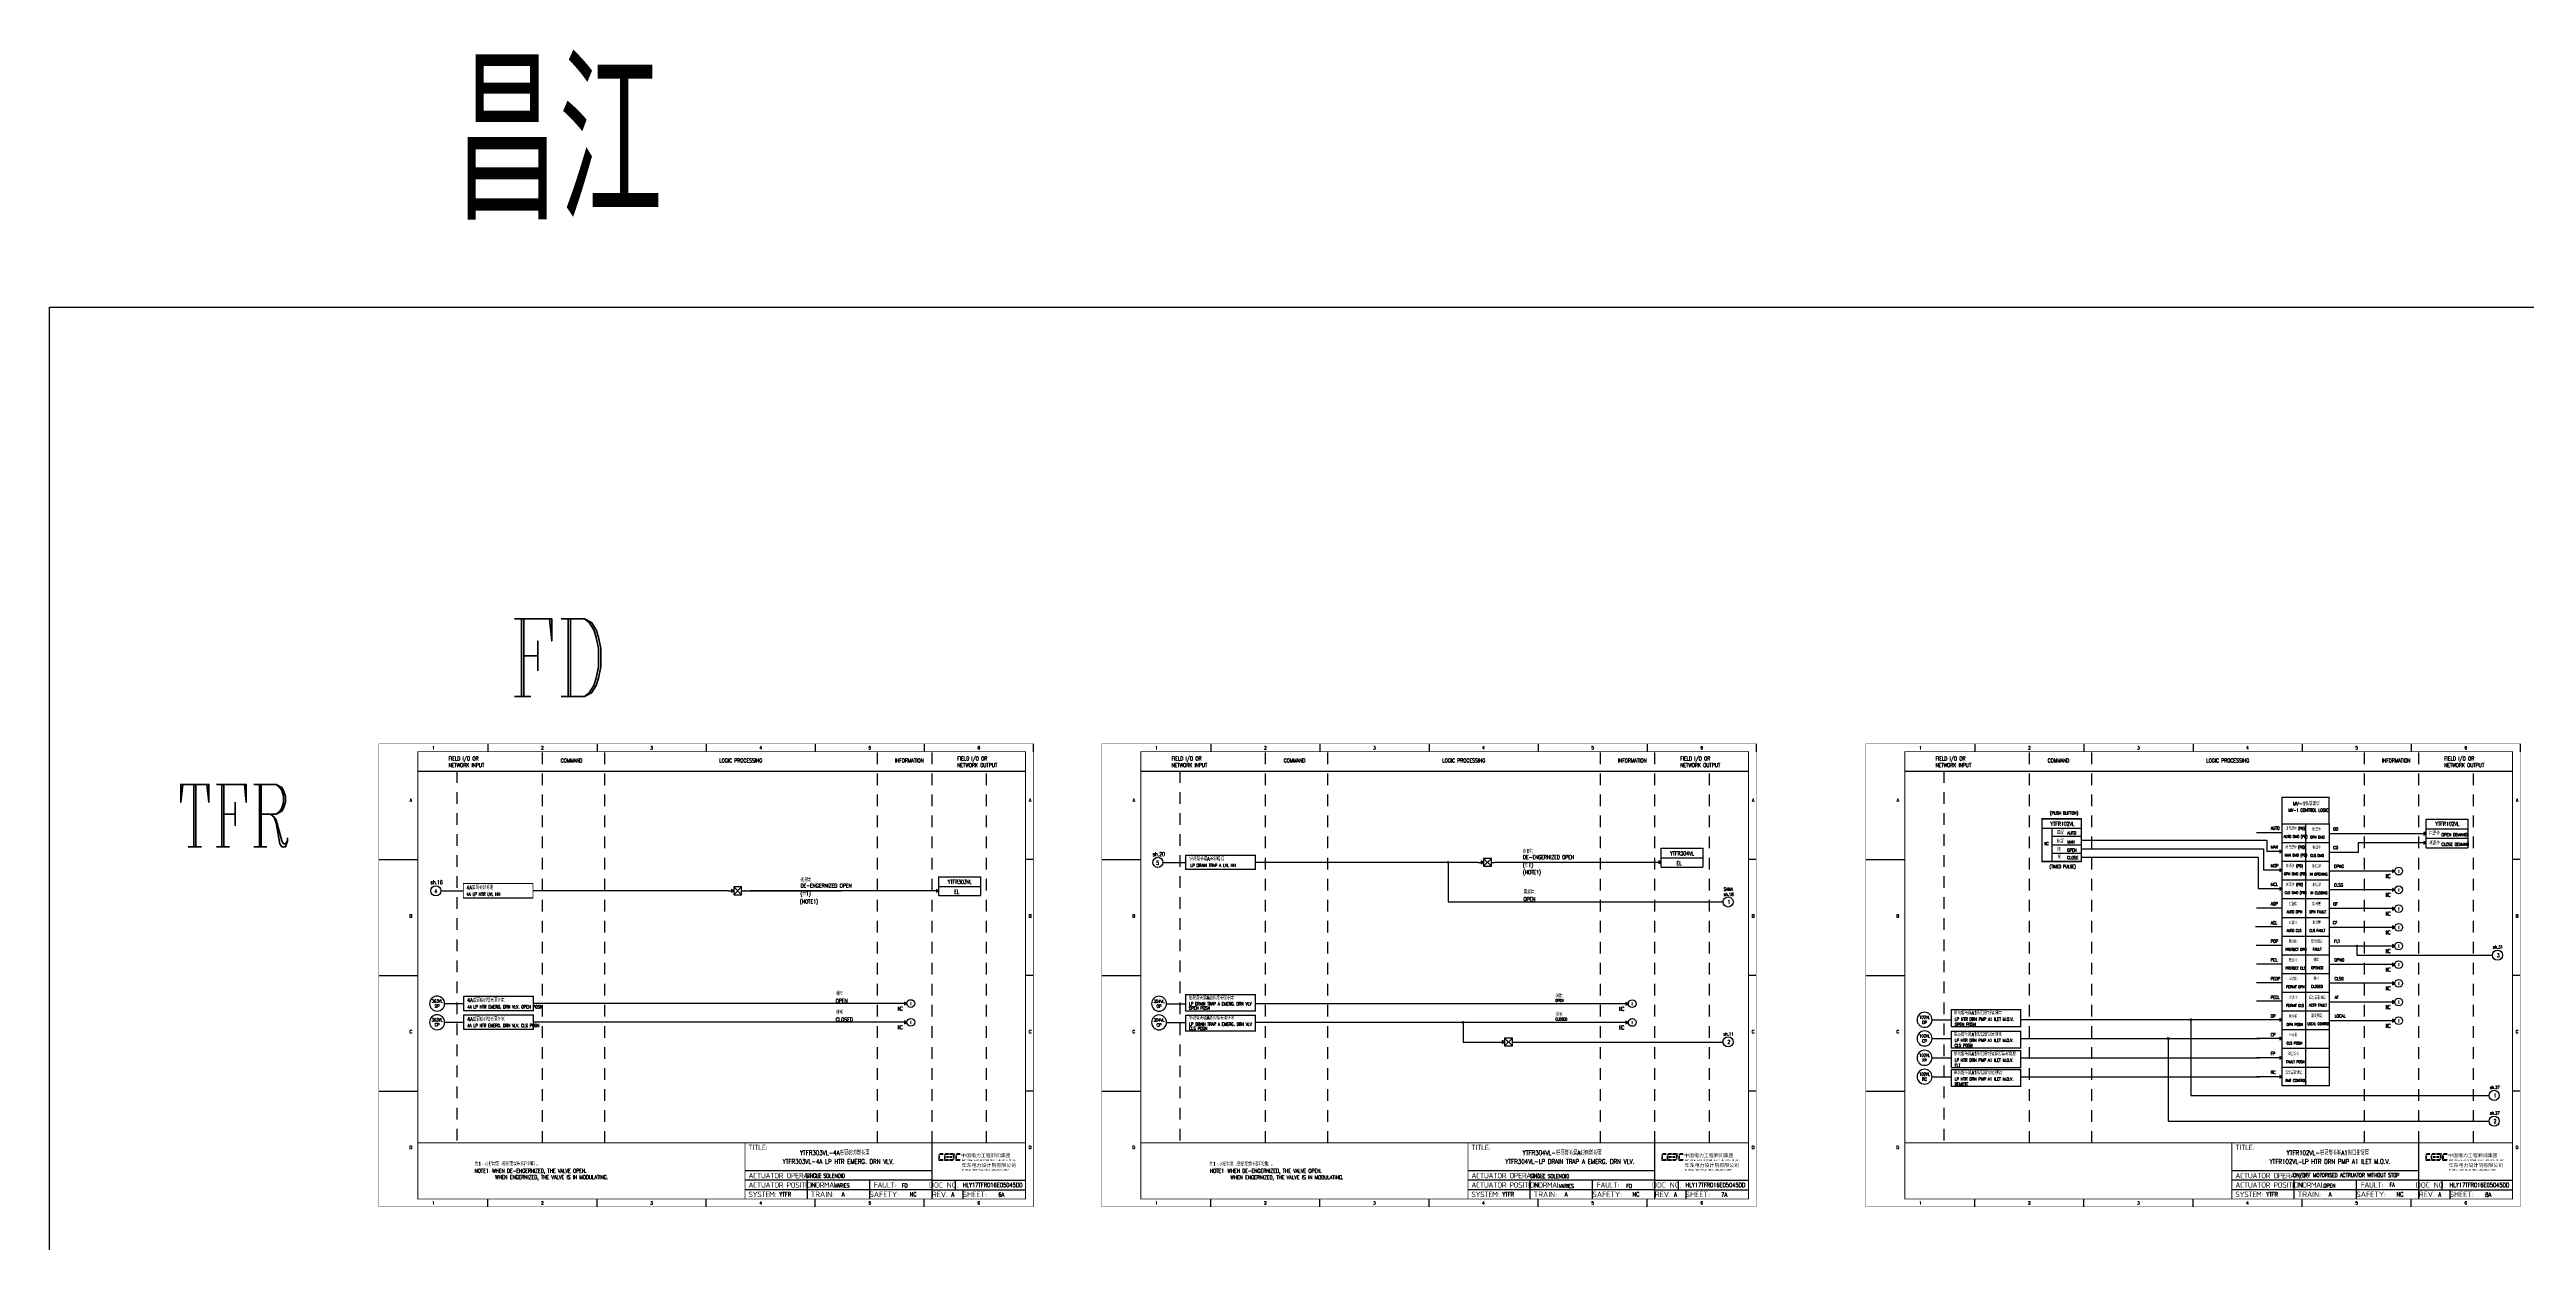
# Model space of a CAD drawing. Header units: millimetres. Extents: x 5560 to 16471, y 4607 to 8234.
# Drawn here: x 7161 to 8751, y 7468 to 8234 of the extents above; entities that cross this region are included whole.
import ezdxf
from ezdxf.enums import TextEntityAlignment as Align

# ---------------------------------------------------------------- set-up
doc = ezdxf.new("R2010")
doc.units = ezdxf.units.MM
doc.linetypes.add('DASHED', pattern=[0.75, 0.5, -0.25])
doc.linetypes.add('JIS_02_0.7', pattern=[1.35, 0.75, -0.6])
for name, color, linetype in [('BORDER', 1, 'Continuous'), ('INSTRUMENT', 4, 'Continuous'), ('MLINE', 6, 'Continuous'), ('TITLE', 1, 'Continuous'), ('TK', 7, 'Continuous'), ('图框_外框线', 7, 'Continuous'), ('图框_标题栏文字', 6, 'Continuous')]:
    doc.layers.add(name, color=color, linetype=linetype)
doc.styles.add('DANIEL', font='COMPLEX', dxfattribs={"width": 0.7, "bigfont": 'GVFS'})
doc.styles.add('ecepdi', font='simhei.ttf', dxfattribs={"width": 0.9})
doc.styles.get("Standard").update_dxf_attribs({"font": 'romans.shx', "width": 0.7, "bigfont": '@0hztxta.shx'})
doc.styles.add('工程字', font='gbenor.shx', dxfattribs={"bigfont": 'gbcbig.shx'})

# ---------------------------------------------------------------- blocks, each defined once
blk = doc.blocks.new('INS00')
at = {"layer": 'INSTRUMENT', "color": 0}
blk.add_lwpolyline([(6, 0, 1), (-6, 0, 1)], format="xyb", close=True, dxfattribs=at)
at = {"layer": 'INSTRUMENT', "flags": 1}
for tag, p in [('INSNAM', (0, 9)), ('INSDGN', (0, -9)), ('INSSUP', (0, -15)), ('INSMAN', (0, -18)), ('INSTYP', (0, -12)), ('INSREM', (0, -21))]:
    blk.add_attdef(tag, text='', height=3, dxfattribs=at).set_placement(p, align=Align.TOP_CENTER)
at = {"layer": 'INSTRUMENT', "width": 0.7}
for tag, p in [('INSIDE', (0, 2)), ('INSSYS', (0, -2))]:
    blk.add_attdef(tag, text='', height=2.5, dxfattribs=at).set_placement(p, align=Align.MIDDLE)
for tag, p in [('INSHH', (6, 3.5)), ('INSL', (6, -3)), ('INSLL', (6, -6))]:
    blk.add_attdef(tag, p, '', height=2.5, dxfattribs=at)
at = {"layer": 'INSTRUMENT', "linetype": 'DASHED', "width": 0.7}
blk.add_attdef('INSH', (6, 0.5), '', height=2.5, dxfattribs=at)
blk = doc.blocks.new('A$C4FAD76B6')
at = {"layer": 'BORDER'}
blk.add_hatch(color=256, dxfattribs=at).paths.add_polyline_path([(0, 2.5), (-1.5, 3.4), (-1.5, 1.6)])
for p, q in [((-3.6, 2.5), (0, 2.5)), ((0, 5), (5, 0)), ((5, 5), (0, 0)), ((5, 2.5), (7, 2.5))]:
    blk.add_line(p, q, dxfattribs=at)
for points in [[(0, 2.5), (-1.5, 3.4), (-1.5, 1.6)], [(5, 5), (0, 5), (0, 0), (5, 0)]]:
    blk.add_lwpolyline(points, close=True, dxfattribs=at)
blk = doc.blocks.new('A$C1E0003F3')
h = blk.add_hatch(color=152)
edge = h.paths.add_edge_path()
edge.add_ellipse((5.2, 4.4), major_axis=(0, 0.211), ratio=0.769231, start_angle=-90, end_angle=0)
edge.add_line((5.2, 4.6), (3.2, 4.6))
edge.add_line((3.2, 4.6), (2.1, 3.4))
edge.add_line((2.1, 3.4), (5.3, 3.4))
edge.add_line((5.3, 3.4), (5.3, 4.4))
h.paths.add_polyline_path([(3.2, 3.2), (2.1, 3.2), (2.1, -0.4), (3.2, 0.9)])
edge = h.paths.add_edge_path()
edge.add_line((5.3, 0.8), (3.3, 0.8))
edge.add_line((3.3, 0.8), (2.1, -0.5))
edge.add_line((2.1, -0.5), (5.2, -0.5))
edge.add_ellipse((5.2, -0.3), major_axis=(0, 0.211), ratio=0.769231, start_angle=180, end_angle=270)
edge.add_line((5.3, -0.3), (5.3, 0.8))
h = blk.add_hatch(color=152)
edge = h.paths.add_edge_path()
edge.add_ellipse((8.8, 4.4), major_axis=(0, 0.211), ratio=0.769231, start_angle=-90, end_angle=0)
edge.add_line((8.8, 4.6), (6.8, 4.6))
edge.add_line((6.8, 4.6), (5.7, 3.4))
edge.add_line((5.7, 3.4), (8.9, 3.4))
edge.add_line((8.9, 3.4), (8.9, 4.4))
h.paths.add_polyline_path([(6.8, 3.2), (5.7, 3.2), (5.7, -0.4), (6.8, 0.9)])
edge = h.paths.add_edge_path()
edge.add_ellipse((8.8, 2.5), major_axis=(0, 0.211), ratio=0.769231, start_angle=-90, end_angle=0)
edge.add_line((8.8, 2.7), (7.2, 2.7))
edge.add_line((7.2, 2.7), (7.2, 1.4))
edge.add_line((7.2, 1.4), (8.8, 1.4))
edge.add_ellipse((8.8, 1.7), major_axis=(0, 0.211), ratio=0.769231, start_angle=180, end_angle=270)
edge.add_line((8.9, 1.7), (8.9, 2.5))
edge = h.paths.add_edge_path()
edge.add_line((8.9, 0.8), (6.9, 0.8))
edge.add_line((6.9, 0.8), (5.7, -0.5))
edge.add_line((5.7, -0.5), (8.8, -0.5))
edge.add_ellipse((8.8, -0.3), major_axis=(0, 0.211), ratio=0.769231, start_angle=180, end_angle=270)
edge.add_line((8.9, -0.3), (8.9, 0.8))
h = blk.add_hatch(color=1)
edge = h.paths.add_edge_path()
edge.add_line((12.5, 4.6), (9.5, 4.6))
edge.add_ellipse((9.5, 4.4), major_axis=(0, 0.211), ratio=0.769231, start_angle=0, end_angle=90)
edge.add_line((9.3, 4.4), (9.3, 3.4))
edge.add_line((9.3, 3.4), (11.3, 3.4))
edge.add_line((11.3, 3.4), (12.5, 4.6))
h.paths.add_polyline_path([(12.6, 4.6), (11.4, 3.2), (11.4, 0.9), (12.6, 0.9)])
edge = h.paths.add_edge_path()
edge.add_line((11, 2.7), (9.5, 2.7))
edge.add_ellipse((9.5, 2.5), major_axis=(0, 0.211), ratio=0.769231, start_angle=0, end_angle=90)
edge.add_line((9.3, 2.5), (9.3, 1.7))
edge.add_ellipse((9.5, 1.7), major_axis=(0, 0.211), ratio=0.769231, start_angle=90, end_angle=180)
edge.add_line((9.5, 1.4), (11, 1.4))
edge.add_line((11, 1.4), (11, 2.7))
h = blk.add_hatch(color=1)
edge = h.paths.add_edge_path()
edge.add_line((12.6, 0.8), (9.3, 0.8))
edge.add_line((9.3, 0.8), (9.3, -0.3))
edge.add_ellipse((9.5, -0.3), major_axis=(0, 0.211), ratio=0.769231, start_angle=90, end_angle=180)
edge.add_line((9.5, -0.5), (11.4, -0.5))
edge.add_line((11.4, -0.5), (12.6, 0.8))
h = blk.add_hatch(color=152)
edge = h.paths.add_edge_path()
edge.add_ellipse((16.1, 4.4), major_axis=(0, 0.211), ratio=0.769231, start_angle=-90, end_angle=0)
edge.add_line((16.1, 4.6), (14.1, 4.6))
edge.add_line((14.1, 4.6), (13, 3.4))
edge.add_line((13, 3.4), (16.3, 3.4))
edge.add_line((16.3, 3.4), (16.3, 4.4))
h.paths.add_polyline_path([(14.1, 3.2), (13, 3.2), (13, -0.4), (14.1, 0.9)])
edge = h.paths.add_edge_path()
edge.add_line((16.3, 0.8), (14.2, 0.8))
edge.add_line((14.2, 0.8), (13, -0.5))
edge.add_line((13, -0.5), (16, -0.5))
edge.add_ellipse((16, -0.1), major_axis=(0, 0.316), ratio=0.769231, start_angle=180, end_angle=270)
edge.add_line((16.3, -0.1), (16.3, 0.8))
at = {"layer": 'TITLE', "color": 7, "style": 'ecepdi'}
for s, p in [('中', (16.9, 1.9)), ('国', (20.1, 2)), ('电', (23.2, 2)), ('力', (26.4, 2)), ('工', (29.5, 1.9)), ('程', (32.7, 2)), ('顾', (35.9, 2)), ('问', (39.1, 1.9)), ('集', (42.3, 2)), ('团', (45.4, 2)), ('华', (17.2, -4.3)), ('东', (20.4, -4.3)), ('电', (23.6, -4.3)), ('力', (26.7, -4.3)), ('设', (29.9, -4.3)), ('计', (33.1, -4.3)), ('院', (36.3, -4.3)), ('有', (39.4, -4.3)), ('限', (42.6, -4.3)), ('公', (45.8, -4.4)), ('司', (48.9, -4.3))]:
    blk.add_text(s, height=2.2, dxfattribs=at).set_placement(p)
at = {"layer": 'TITLE', "color": 7, "style": 'ecepdi', "width": 0.975}
for s, p in [('E', (17.6, 0)), ('A', (18.3, 0)), ('S', (19, 0)), ('T', (19.7, 0)), ('C', (21.1, 0.1)), ('H', (21.8, 0.1)), ('I', (22.5, 0.1)), ('N', (23.2, 0.1)), ('A', (23.9, 0.1)), ('E', (25.4, 0.1)), ('L', (26.1, 0.1)), ('E', (26.8, 0.1)), ('C', (27.5, 0.1)), ('T', (28.2, 0.1)), ('R', (28.9, 0.1)), ('I', (29.6, 0.1)), ('C', (30.3, 0.1)), ('P', (31.6, 0.1)), ('O', (32.3, 0.1)), ('W', (33, 0.1)), ('E', (33.7, 0.1)), ('R', (34.4, 0.1)), ('D', (35.8, 0.1)), ('E', (36.5, 0.1)), ('S', (37.2, 0.1)), ('I', (37.9, 0.1)), ('G', (38.7, 0.1)), ('N', (39.4, 0.1)), ('I', (40.7, 0.1)), ('N', (41.4, 0.1)), ('S', (42.1, 0.1)), ('T', (42.8, 0.1)), ('I', (43.5, 0.1)), ('T', (44.2, 0.1)), ('U', (44.9, 0.1)), ('T', (45.6, 0.1)), ('E', (46.3, 0.1)), ('C', (47.8, 0.1)), ('O', (48.5, 0.1)), ('L', (50.6, 0.1)), ('T', (51.3, 0.1)), ('D', (52, 0.1)), ('OF', (18, -6.2)), ('O', (17.7, -6.2)), ('F', (18.4, -6.2)), ('C', (19.8, -6.2)), ('H', (20.5, -6.2)), ('I', (21.2, -6.2)), ('N', (21.9, -6.2)), ('A', (22.6, -6.2)), ('P', (24, -6.2)), ('O', (24.7, -6.2)), ('W', (25.4, -6.2)), ('E', (26.1, -6.2)), ('R', (26.8, -6.2)), ('E', (28.2, -6.2)), ('N', (28.9, -6.3)), ('G', (29.6, -6.3)), ('I', (30.3, -6.3)), ('N', (31, -6.3)), ('E', (31.7, -6.3)), ('E', (32.4, -6.3)), ('R', (33.1, -6.2)), ('I', (33.8, -6.2)), ('N', (34.5, -6.3)), ('G', (35.2, -6.2)), ('C', (36.6, -6.2)), ('O', (37.3, -6.2)), ('N', (38, -6.2)), ('S', (38.7, -6.2)), ('U', (39.4, -6.2)), ('L', (40.1, -6.2)), ('T', (40.8, -6.2)), ('I', (41.5, -6.2)), ('N', (42.2, -6.2)), ('G', (42.9, -6.2)), ('G', (44.3, -6.2)), ('R', (45, -6.2)), ('O', (45.7, -6.2)), ('U', (46.4, -6.2)), ('P', (47.1, -6.2)), ('.', (49.2, 0.1)), (',', (49.9, 0.1)), ('.', (52.7, 0.1))]:
    blk.add_text(s, height=1, dxfattribs=at).set_placement(p, align=Align.MIDDLE_CENTER)
blk = doc.blocks.new('A$C57484896')
for p, q in [((70, 297), (70, 292)), ((140, 297), (140, 292)), ((210, 297), (210, 292)), ((280, 297), (280, 292)), ((350, 297), (350, 292)), ((420, 297), (420, 292)), ((0, 222.8), (25, 222.8)), ((420, 222.8), (415, 222.8)), ((0, 148.5), (25, 148.5)), ((420, 148.5), (415, 148.5)), ((0, 74.2), (25, 74.2)), ((420, 74.2), (415, 74.2)), ((70, 0), (70, 5)), ((140, 0), (140, 5)), ((210, 0), (210, 5)), ((280, 0), (280, 5)), ((350, 0), (350, 5))]:
    blk.add_line(p, q)
at = {"layer": 'MLINE', "linetype": 'JIS_02_0.7', "ltscale": 10}
for p, q in [((105, 41), (105, 292)), ((145, 41), (145, 292)), ((320, 41), (320, 292)), ((355, 41), (355, 292)), ((50, 279.6), (50, 41)), ((390, 41), (390, 279.6))]:
    blk.add_line(p, q, dxfattribs=at)
at = {"layer": 'MLINE'}
blk.add_line((25, 279.6), (415, 279.6), dxfattribs=at)
at = {"layer": '图框_外框线'}
for p, q in [((355, 5), (355, 41)), ((355, 23), (235, 23)), ((355, 17), (235, 17)), ((275, 11), (275, 17)), ((315, 11), (315, 17)), ((355, 17), (415, 17)), ((370, 11), (370, 17)), ((355, 11), (235, 11)), ((355, 11), (235, 11)), ((275, 5), (275, 11)), ((315, 5), (315, 11)), ((355, 11), (415, 11)), ((375, 5), (375, 11))]:
    blk.add_line(p, q, dxfattribs=at)
for points, const_width in [([(0, 0), (420, 0), (420, 297), (0, 297)], 0.3), ([(25, 5), (415, 5), (415, 292), (25, 292)], 0.6)]:
    blk.add_lwpolyline(points, close=True, dxfattribs=dict(at, const_width=const_width))
at = {"layer": '图框_外框线', "const_width": 0.6}
blk.add_lwpolyline([(235, 41), (25, 41)], dxfattribs=at)
at = {"layer": '图框_外框线'}
blk.add_lwpolyline([(415, 41, 0.6, 0.6, 0), (235, 41, 0.6, 0.6, 0), (235, 5, 0, 0, 0)], format="xyseb", dxfattribs=at)
blk.add_blockref('A$C1E0003F3', (356.9, 29.9))
at = {"layer": 'MLINE', "char_height": 2.5, "width": 31.896, "attachment_point": 1}
for s, insert in [('FIELD I/O OR', (44.7, 288.9)), ('COMMAND', (116.7, 287.6)), ('LOGIC PROCESSING', (218.5, 287.6)), ('INFORMATION', (331.2, 287.6)), ('FIELD I/O OR', (371.2, 288.9)), ('NETWORK INPUT', (44.7, 284.6)), ('NETWORK OUTPUT', (371.2, 284.6))]:
    blk.add_mtext(s, dxfattribs=dict(at, insert=insert))
at = {"layer": 'TK', "color": 3}
for s, p in [('1', (35, 294.5)), ('2', (105, 294.5)), ('3', (175, 294.5)), ('4', (245, 294.5)), ('5', (315, 294.5)), ('6', (385, 294.5)), ('1', (35, 2.5)), ('2', (105, 2.5)), ('3', (175, 2.5)), ('4', (245, 2.5)), ('5', (315, 2.5)), ('6', (385, 2.5))]:
    blk.add_text(s, height=2, dxfattribs=at).set_placement(p, align=Align.MIDDLE)
for s, p in [('A', (20.5, 259.9)), ('A', (418, 259.9)), ('B', (20.5, 185.6)), ('B', (418, 185.6)), ('C', (20.5, 111.4)), ('C', (418, 111.4)), ('D', (20.5, 37.1)), ('D', (418, 37.1))]:
    blk.add_text(s, height=2, dxfattribs=at).set_placement(p, align=Align.CENTER)
at = {"layer": '图框_标题栏文字', "char_height": 3.5, "style": '工程字'}
for s, insert, width, attachment_point in [('{\\T0.9; TITLE:}', (234.9, 38.1), 14.225, 4), ('{\\T0.9; ACTUATOR OPERATOR:}', (235, 20), 40, 4), ('{\\T0.9; ACTUATOR POSITION}', (235, 14), 45, 4), ('{\\T0.9; SYSTEM:}', (235, 8), 17.953, 4), ('{\\T0.9; }TRAIN: ', (275, 8), 17.664, 4), ('{\\T0.9; NORMAL:}', (275, 14), 18.256, 4), ('SAFETY:', (324.3, 8), 22.399, 5), ('{\\T0.9; FAULT:}', (315.4, 14), 15, 4), ('DOC NO.', (362.5, 14), 15, 5), ('REV.', (360, 8), 10, 5), ('SHEET:', (382.4, 8), 20, 5)]:
    blk.add_mtext(s, dxfattribs=dict(at, insert=insert, width=width, attachment_point=attachment_point))

msp = doc.modelspace()

# ---------------------------------------------------------------- hatches: boundary and pattern name
for points in [[(8686.2, 7730.5), (8684.7, 7731.4), (8684.7, 7729.6)], [(8195.2, 7712.1), (8193.7, 7713), (8193.7, 7711.3)], [(8593.8, 7719.1), (8592.3, 7720), (8592.3, 7718.3)], [(8686.2, 7724.6), (8684.7, 7725.5), (8684.7, 7723.8)], [(7731.6, 7693.8), (7730.1, 7694.7), (7730.1, 7693)], [(8593.8, 7707.1), (8592.3, 7708), (8592.3, 7706.3)], [(8593.8, 7695.1), (8592.3, 7696), (8592.3, 7694.3)], [(8666.1, 7706.5), (8664.6, 7707.4), (8664.6, 7705.6)], [(8666.1, 7694.5), (8664.6, 7695.4), (8664.6, 7693.6)], [(8666.1, 7682.4), (8664.6, 7683.3), (8664.6, 7681.5)], [(8666.1, 7670.4), (8664.6, 7671.3), (8664.6, 7669.5)], [(8666.1, 7658.4), (8664.6, 7659.3), (8664.6, 7657.5)], [(8666.1, 7646.5), (8664.6, 7647.4), (8664.6, 7645.6)], [(8666.1, 7634.5), (8664.6, 7635.4), (8664.6, 7633.6)], [(7711.2, 7621.5), (7709.7, 7622.4), (7709.7, 7620.6)], [(8174.2, 7621.4), (8172.7, 7622.2), (8172.7, 7620.5)], [(8666.1, 7622.5), (8664.6, 7623.4), (8664.6, 7621.6)], [(7711.2, 7609.5), (7709.7, 7610.4), (7709.7, 7608.6)], [(8174.2, 7609.4), (8172.7, 7610.2), (8172.7, 7608.5)], [(8593.8, 7611.1), (8592.3, 7612), (8592.3, 7610.3)], [(8593.8, 7599.1), (8592.3, 7600), (8592.3, 7598.3)], [(8666.1, 7610.5), (8664.6, 7611.4), (8664.6, 7609.6)], [(8593.8, 7586.7), (8592.3, 7587.5), (8592.3, 7585.8)], [(8593.8, 7574.6), (8592.3, 7575.4), (8592.3, 7573.7)]]:
    msp.add_hatch(color=256).paths.add_polyline_path(points)
h = msp.add_hatch(color=256)
edge = h.paths.add_edge_path()
edge.add_arc((8058.5, 7712.1), 0.55, 0, 360)
h = msp.add_hatch(color=256)
edge = h.paths.add_edge_path()
edge.add_arc((8641.7, 7658.4), 0.55, 0, 360)
h = msp.add_hatch(color=256)
edge = h.paths.add_edge_path()
edge.add_arc((8068.1, 7609.4), 0.55, 0, 360)
h = msp.add_hatch(color=256)
edge = h.paths.add_edge_path()
edge.add_arc((8520.7, 7599.1), 0.55, 0, 360)
h = msp.add_hatch(color=256)
edge = h.paths.add_edge_path()
edge.add_arc((8535.2, 7611.1), 0.55, 0, 360)
at = {"layer": 'BORDER'}
msp.add_hatch(color=256, dxfattribs=at).paths.add_polyline_path([(8094.8, 7596.8), (8093.3, 7597.7), (8093.3, 7595.9)])

# ---------------------------------------------------------------- linework, layer by layer
for p, q in [((8593.8, 7736.8), (8593.8, 7754)), ((8593.8, 7754), (8624, 7754)), ((8624, 7736.8), (8624, 7754)), ((8464.8, 7726.3), (8584, 7726.3)), ((8593.8, 7731.1), (8577.3, 7731.1)), ((8584, 7726.3), (8584, 7719.1)), ((8593.8, 7736.8), (8624, 7736.8)), ((8608.9, 7736.8), (8608.9, 7568.7)), ((8686.2, 7730.5), (8624, 7730.5)), ((8686.2, 7733.6), (8712.9, 7733.6)), ((8686.2, 7733.6), (8712.9, 7733.6)), ((8686.2, 7727.6), (8712.9, 7727.6)), ((8058.5, 7712.2), (8058.5, 7686.7)), ((8089, 7712.1), (8088.3, 7712.1)), ((8195.2, 7715), (8222, 7715)), ((8195.2, 7715), (8222, 7715)), ((8464.8, 7720.8), (8581.9, 7720.8)), ((8464.8, 7715.5), (8578.5, 7715.5)), ((8578.5, 7715.5), (8578.5, 7695.1)), ((8581.9, 7720.8), (8581.9, 7707.1)), ((8593.8, 7719.1), (8584, 7719.1)), ((8593.8, 7724.8), (8624, 7724.8)), ((8593.8, 7712.8), (8624, 7712.8)), ((8642.7, 7718.5), (8624, 7718.5)), ((8686.2, 7724.6), (8642.7, 7724.6)), ((8642.7, 7724.6), (8642.7, 7718.5)), ((8686.2, 7721.4), (8712.9, 7721.4)), ((8686.2, 7721.4), (8712.9, 7721.4)), ((7731.6, 7696.7), (7758.4, 7696.7)), ((7731.6, 7696.7), (7758.4, 7696.7)), ((8195.2, 7709.1), (8222, 7709.1)), ((8195.2, 7709.1), (8222, 7709.1)), ((8195.2, 7709.1), (8222, 7709.1)), ((8593.8, 7695.1), (8578.5, 7695.1)), ((8593.8, 7707.1), (8581.9, 7707.1)), ((8593.8, 7700.8), (8624, 7700.8)), ((8638.6, 7706.5), (8624, 7706.5)), ((8664.6, 7706.5), (8624, 7706.5)), ((8638.6, 7694.5), (8624, 7694.5)), ((8664.6, 7694.5), (8624, 7694.5)), ((7412.2, 7693.8), (7426.5, 7693.8)), ((7471.2, 7689.2), (7426.5, 7689.2)), ((7562.1, 7693.8), (7471.2, 7693.8)), ((7562.1, 7693.8), (7516.4, 7693.8)), ((7596.5, 7693.8), (7562.1, 7693.8)), ((7606.7, 7693.8), (7669.3, 7693.8)), ((7607.9, 7693.8), (7607.1, 7693.8)), ((7731.6, 7693.8), (7610.6, 7693.8)), ((7639.1, 7693.8), (7622.9, 7693.8)), ((7731.6, 7690.8), (7758.4, 7690.8)), ((7731.6, 7690.8), (7758.4, 7690.8)), ((7731.6, 7690.8), (7758.4, 7690.8)), ((8058.5, 7686.7), (8234.9, 7686.7)), ((8593.8, 7682.7), (8577.3, 7682.7)), ((8593.8, 7688.8), (8624, 7688.8)), ((8664.6, 7682.4), (8624, 7682.4)), ((8593.8, 7670.7), (8576.7, 7670.7)), ((8593.8, 7676.8), (8624, 7676.8)), ((8593.8, 7664.8), (8624, 7664.8)), ((8664.6, 7670.4), (8624, 7670.4)), ((8593.8, 7658.7), (8577.2, 7658.7)), ((8593.8, 7646.7), (8577.3, 7646.7)), ((8593.8, 7652.8), (8624, 7652.8)), ((8638.6, 7658.4), (8624, 7658.4)), ((8664.6, 7658.4), (8624, 7658.4)), ((8638.6, 7646.5), (8624, 7646.5)), ((8664.6, 7646.5), (8624, 7646.5)), ((8641.7, 7658.3), (8641.7, 7652.5)), ((8641.7, 7652.5), (8728.7, 7652.5)), ((8593.8, 7634.7), (8577.3, 7634.7)), ((8593.8, 7640.8), (8624, 7640.8)), ((8638.6, 7634.5), (8624, 7634.5)), ((8664.6, 7634.5), (8624, 7634.5)), ((7709.7, 7621.5), (7471.6, 7621.5)), ((8381.5, 7617.7), (8426.2, 7617.7)), ((8381.5, 7606.5), (8381.5, 7617.7)), ((8426.2, 7606.5), (8426.2, 7617.7)), ((8593.8, 7623.1), (8577.3, 7623.1)), ((8593.8, 7628.8), (8624, 7628.8)), ((8593.8, 7616.8), (8624, 7616.8)), ((8638.6, 7622.5), (8624, 7622.5)), ((8664.6, 7622.5), (8624, 7622.5)), ((7709.7, 7609.5), (7471.6, 7609.5)), ((8172.7, 7609.4), (7934.9, 7609.4)), ((8068.1, 7609.4), (8068.1, 7596.8)), ((8369.1, 7611.1), (8381.5, 7611.1)), ((8369.1, 7599.1), (8381.5, 7599.1)), ((8426.2, 7606.5), (8381.5, 7606.5)), ((8381.5, 7603.8), (8426.2, 7603.8)), ((8381.5, 7592.8), (8381.5, 7603.8)), ((8593.8, 7611.1), (8426.2, 7611.1)), ((8426.2, 7592.8), (8426.2, 7603.8)), ((8426.2, 7599.1), (8579.3, 7599.1)), ((8520.7, 7599.1), (8520.7, 7546.1)), ((8535.2, 7611.1), (8535.2, 7562.6)), ((8593.8, 7599.1), (8577.3, 7599.1)), ((8593.8, 7604.8), (8624, 7604.8)), ((8638.6, 7610.5), (8624, 7610.5)), ((8664.6, 7610.5), (8624, 7610.5)), ((8068.1, 7596.8), (8091.2, 7596.8)), ((8101.8, 7596.8), (8234.9, 7596.8)), ((8369.1, 7586.7), (8381.5, 7586.7)), ((8426.2, 7592.8), (8381.5, 7592.8)), ((8381.5, 7591.3), (8426.2, 7591.3)), ((8381.5, 7580.3), (8381.5, 7591.3)), ((8426.2, 7580.3), (8426.2, 7591.3)), ((8426.2, 7586.7), (8579.3, 7586.7)), ((8593.8, 7586.7), (8577.3, 7586.7)), ((8593.8, 7592.8), (8624, 7592.8)), ((8369.1, 7574.6), (8381.5, 7574.6)), ((8426.2, 7580.3), (8381.5, 7580.3)), ((8381.5, 7579.2), (8426.2, 7579.2)), ((8381.5, 7568.2), (8381.5, 7579.2)), ((8426.2, 7568.2), (8381.5, 7568.2)), ((8426.2, 7568.2), (8426.2, 7579.2)), ((8426.2, 7574.6), (8579.3, 7574.6)), ((8593.8, 7574.6), (8577.3, 7574.6)), ((8593.8, 7580.8), (8624, 7580.8)), ((8535.2, 7562.6), (8726.7, 7562.6)), ((8520.7, 7546.1), (8726.7, 7546.1))]:
    msp.add_line(p, q)
at = {"color": 0}
for p, q in [((8439.6, 7740.1), (8464.8, 7740.1)), ((8439.6, 7740.1), (8439.6, 7712.6)), ((8439.6, 7734), (8464.8, 7734)), ((8446, 7734), (8446, 7712.6)), ((8446, 7728.8), (8464.8, 7728.8)), ((8464.8, 7740.1), (8464.8, 7712.6)), ((7875.5, 7712.1), (7890.2, 7712.1)), ((7890.2, 7716.8), (7934.9, 7716.8)), ((7890.2, 7707.5), (7890.2, 7716.8)), ((7934.9, 7707.5), (7934.9, 7716.8)), ((8077.7, 7712.1), (7934.9, 7712.1)), ((8193.7, 7712.1), (8088.3, 7712.1)), ((8464.8, 7712.6), (8439.6, 7712.6)), ((8446, 7723.3), (8464.8, 7723.3)), ((8446, 7717.9), (8464.8, 7717.9)), ((8446, 7712.6), (8464.8, 7712.6)), ((7934.9, 7707.5), (7890.2, 7707.5)), ((7414.5, 7621.5), (7426.9, 7621.5)), ((7426.9, 7626.2), (7471.6, 7626.2)), ((7426.9, 7616.8), (7426.9, 7626.2)), ((7471.6, 7616.8), (7426.9, 7616.8)), ((7471.6, 7616.8), (7471.6, 7626.2)), ((7877.8, 7621.4), (7890.2, 7621.4)), ((7890.2, 7627.4), (7934.9, 7627.4)), ((7890.2, 7616.7), (7890.2, 7627.4)), ((7934.9, 7616.7), (7890.2, 7616.7)), ((7934.9, 7616.7), (7934.9, 7627.4)), ((8172.7, 7621.4), (7934.9, 7621.4)), ((7414.5, 7609.5), (7426.9, 7609.5)), ((7426.9, 7614.2), (7471.6, 7614.2)), ((7426.9, 7604.8), (7426.9, 7614.2)), ((7471.6, 7604.8), (7426.9, 7604.8)), ((7471.6, 7604.8), (7471.6, 7614.2)), ((7877.8, 7609.4), (7890.2, 7609.4)), ((7890.2, 7614.1), (7934.9, 7614.1)), ((7890.2, 7603.7), (7890.2, 7614.1)), ((7934.9, 7603.7), (7890.2, 7603.7)), ((7934.9, 7603.7), (7934.9, 7614.1))]:
    msp.add_line(p, q, dxfattribs=at)
for points in [[(7160.9, 8068.2), (15337, 8068.2), (15337, 4606.9), (7160.9, 4606.9)], [(8593.8, 7736.8), (8624, 7736.8), (8624, 7568.7), (8593.8, 7568.7)], [(8686.2, 7730.5), (8684.7, 7731.4), (8684.7, 7729.6)], [(8195.2, 7712.1), (8193.7, 7713), (8193.7, 7711.3)], [(8593.8, 7719.1), (8592.3, 7720), (8592.3, 7718.3)], [(8686.2, 7724.6), (8684.7, 7725.5), (8684.7, 7723.8)], [(7731.6, 7693.8), (7730.1, 7694.7), (7730.1, 7693)], [(8593.8, 7707.1), (8592.3, 7708), (8592.3, 7706.3)], [(8593.8, 7695.1), (8592.3, 7696), (8592.3, 7694.3)], [(8666.1, 7706.5), (8664.6, 7707.4), (8664.6, 7705.6)], [(8666.1, 7694.5), (8664.6, 7695.4), (8664.6, 7693.6)], [(8666.1, 7682.4), (8664.6, 7683.3), (8664.6, 7681.5)], [(8666.1, 7670.4), (8664.6, 7671.3), (8664.6, 7669.5)], [(8666.1, 7658.4), (8664.6, 7659.3), (8664.6, 7657.5)], [(8666.1, 7646.5), (8664.6, 7647.4), (8664.6, 7645.6)], [(8666.1, 7634.5), (8664.6, 7635.4), (8664.6, 7633.6)], [(7711.2, 7621.5), (7709.7, 7622.4), (7709.7, 7620.6)], [(8174.2, 7621.4), (8172.7, 7622.2), (8172.7, 7620.5)], [(8666.1, 7622.5), (8664.6, 7623.4), (8664.6, 7621.6)], [(7711.2, 7609.5), (7709.7, 7610.4), (7709.7, 7608.6)], [(8174.2, 7609.4), (8172.7, 7610.2), (8172.7, 7608.5)], [(8593.8, 7611.1), (8592.3, 7612), (8592.3, 7610.3)], [(8593.8, 7599.1), (8592.3, 7600), (8592.3, 7598.3)], [(8666.1, 7610.5), (8664.6, 7611.4), (8664.6, 7609.6)], [(8593.8, 7586.7), (8592.3, 7587.5), (8592.3, 7585.8)], [(8593.8, 7574.6), (8592.3, 7575.4), (8592.3, 7573.7)]]:
    msp.add_lwpolyline(points, close=True)
for points, const_width in [([(8593.8, 7754), (8624, 7754), (8624, 7568.7), (8593.8, 7568.7), (8593.8, 7754)], 0.5), ([(8593.8, 7754), (8624, 7754), (8624, 7568.7), (8593.8, 7568.7), (8593.8, 7754)], 0.2), ([(8686.2, 7739.7), (8712.9, 7739.7), (8712.9, 7721.4), (8686.2, 7721.4), (8686.2, 7739.7)], 0.5), ([(8195.2, 7721.2), (8222, 7721.2), (8222, 7709.1), (8195.2, 7709.1), (8195.2, 7721.2)], 0.5), ([(7426.5, 7698.5), (7471.2, 7698.5), (7471.2, 7689.2), (7426.5, 7689.2), (7426.5, 7698.5)], 0.5), ([(7731.6, 7702.9), (7758.4, 7702.9), (7758.4, 7690.8), (7731.6, 7690.8), (7731.6, 7702.9)], 0.5), ([(8381.5, 7617.7), (8426.2, 7617.7), (8426.2, 7606.5), (8381.5, 7606.5), (8381.5, 7617.7)], 0.5), ([(8381.5, 7603.8), (8426.2, 7603.8), (8426.2, 7592.8), (8381.5, 7592.8), (8381.5, 7603.8)], 0.5), ([(8381.5, 7591.3), (8426.2, 7591.3), (8426.2, 7580.3), (8381.5, 7580.3), (8381.5, 7591.3)], 0.5), ([(8381.5, 7579.2), (8426.2, 7579.2), (8426.2, 7568.2), (8381.5, 7568.2), (8381.5, 7579.2)], 0.5)]:
    msp.add_lwpolyline(points, dxfattribs=dict(const_width=const_width))
for points, const_width in [([(8439.6, 7740.1), (8464.8, 7740.1), (8464.8, 7712.6), (8439.6, 7712.6), (8439.6, 7740.1)], 0.8), ([(7890.2, 7716.8), (7934.9, 7716.8), (7934.9, 7707.5), (7890.2, 7707.5), (7890.2, 7716.8)], 0.5), ([(7426.9, 7626.2), (7471.6, 7626.2), (7471.6, 7616.8), (7426.9, 7616.8), (7426.9, 7626.2)], 0.5), ([(7890.2, 7627.4), (7934.9, 7627.4), (7934.9, 7616.7), (7890.2, 7616.7), (7890.2, 7627.4)], 0.5), ([(7426.9, 7614.2), (7471.6, 7614.2), (7471.6, 7604.8), (7426.9, 7604.8), (7426.9, 7614.2)], 0.5), ([(7890.2, 7614.1), (7934.9, 7614.1), (7934.9, 7603.7), (7890.2, 7603.7), (7890.2, 7614.1)], 0.5)]:
    msp.add_lwpolyline(points, dxfattribs=dict(at, const_width=const_width))
for points in [[(8686.2, 7721.4), (8686.2, 7739.7), (8712.9, 7739.7), (8712.9, 7721.4)], [(8686.2, 7721.4), (8686.2, 7739.7), (8712.9, 7739.7), (8712.9, 7721.4)], [(8195.2, 7709.1), (8195.2, 7721.2), (8222, 7721.2), (8222, 7709.1)], [(8195.2, 7709.1), (8195.2, 7721.2), (8222, 7721.2), (8222, 7709.1)], [(7731.6, 7690.8), (7731.6, 7702.9), (7758.4, 7702.9), (7758.4, 7690.8)], [(7731.6, 7690.8), (7731.6, 7702.9), (7758.4, 7702.9), (7758.4, 7690.8)]]:
    msp.add_lwpolyline(points)
at = {"color": 1}
for centre in [(7872.3, 7712.1), (7408.9, 7693.8), (8238.2, 7686.7), (8732, 7652.5), (8238.2, 7596.9), (8729.9, 7562.6), (8729.9, 7546.1)]:
    msp.add_circle(centre, 3.25, dxfattribs=at)
for centre, radius in [((8058.5, 7712.1), 0.55), ((8668.6, 7706.5), 2.5), ((8668.6, 7694.5), 2.5), ((8668.6, 7682.4), 2.5), ((8668.6, 7670.4), 2.5), ((8641.7, 7658.4), 0.55), ((8668.6, 7658.4), 2.5), ((8668.6, 7646.5), 2.5), ((8668.6, 7634.5), 2.5), ((7713.7, 7621.5), 2.5), ((8176.7, 7621.4), 2.5), ((8668.6, 7622.5), 2.5), ((7713.7, 7609.5), 2.5), ((8068.1, 7609.4), 0.55), ((8176.7, 7609.4), 2.5), ((8520.7, 7599.1), 0.55), ((8535.2, 7611.1), 0.55), ((8668.6, 7610.5), 2.5)]:
    msp.add_circle(centre, radius)
at = {"layer": 'BORDER'}
for p, q in [((8094.8, 7599.3), (8099.8, 7594.3)), ((8099.8, 7599.3), (8094.8, 7594.3)), ((8091.2, 7596.8), (8094.8, 7596.8)), ((8099.8, 7596.8), (8101.8, 7596.8))]:
    msp.add_line(p, q, dxfattribs=at)
for points in [[(8099.8, 7599.3), (8094.8, 7599.3), (8094.8, 7594.3), (8099.8, 7594.3)], [(8094.8, 7596.8), (8093.3, 7597.7), (8093.3, 7595.9)]]:
    msp.add_lwpolyline(points, close=True, dxfattribs=at)

# ---------------------------------------------------------------- block references
for name, p in [('A$C57484896', (7372.3, 7491.1)), ('A$C57484896', (7836.3, 7491.1)), ('A$C57484896', (8326.6, 7491.1)), ('A$C4FAD76B6', (8081.3, 7709.6)), ('A$C4FAD76B6', (7600.1, 7691.3))]:
    msp.add_blockref(name, p)
at = {"layer": 'MLINE', "color": 1, "xscale": 0.7999999999992724, "yscale": 0.7999999999992724, "zscale": 0.8}
for p, values in [((7409.7, 7621.5), {'INSIDE': '303VL', 'INSSYS': 'OP'}), ((7873, 7621.4), {'INSIDE': '304VL', 'INSSYS': 'OP'}), ((7409.7, 7609.5), {'INSIDE': '303VL', 'INSSYS': 'CP'}), ((7873, 7609.4), {'INSIDE': '304VL', 'INSSYS': 'CP'})]:
    msp.add_blockref('INS00', p, dxfattribs=at).add_auto_attribs(values)
at = {"layer": 'MLINE', "xscale": 0.7999999999992724, "yscale": 0.7999999999992724, "zscale": 0.8}
for p, values in [((8364.3, 7611.1), {'INSIDE': '102VL', 'INSSYS': 'OP'}), ((8364.3, 7599.1), {'INSIDE': '102VL', 'INSSYS': 'CP'}), ((8364.3, 7586.7), {'INSIDE': '102VL', 'INSSYS': 'FP'}), ((8364.3, 7574.6), {'INSIDE': '102VL', 'INSSYS': 'RC'})]:
    msp.add_blockref('INS00', p, dxfattribs=at).add_auto_attribs(values)

# ---------------------------------------------------------------- texts
at = {"width": 0.7}
for p in [(8668.6, 7705.4), (8668.6, 7693.4), (8668.6, 7681.3), (8668.6, 7669.3), (8668.6, 7657.3), (8668.6, 7645.4), (8668.6, 7633.4), (7713.7, 7620.4), (8176.7, 7620.3), (8668.6, 7621.4), (7713.7, 7608.4), (8176.7, 7608.3), (8668.6, 7609.4)]:
    msp.add_text('I', height=2, dxfattribs=at).set_placement(p, align=Align.CENTER)
at = {"color": 0, "attachment_point": 1}
for s, insert, char_height, width in [('(PUSH BUTTON)', (8444.8, 7744.7), 2, 72.978), ('YTFR102VL', (8445.1, 7738.1), 2.5, 73.007), ('自动', (8449.1, 7732.5), 2.5, 73.007), ('手动', (8449.1, 7726.9), 2.5, 73.007), ('AUTO', (8455.9, 7731.9), 2, 73.007), ('MAN', (8455.9, 7726.2), 2, 73.007), ('IIC', (8441.3, 7725.1), 2, 73.007), ('(TIMED PULSE)', (8444.5, 7710.4), 2, 73.007), ('关', (8449.6, 7716.9), 2.5, 73.007), ('开', (8449.6, 7721.6), 2.5, 73.007), ('OPEN', (8455.8, 7720.9), 2, 73.007), ('CLOSE', (8455.8, 7716.1), 2, 73.007), ('{\\C256;4A低加危急疏水阀全开}', (7429, 7624.9), 2.5, 73.007), ('{\\C256;低加疏水箱A危急疏水阀全开}', (7892.2, 7626.4), 2.5, 73.007), ('{\\C256;4A低加危急疏水阀全关}', (7429, 7612.7), 2.5, 92.727), ('{\\C256;低加疏水箱A危急疏水阀全关}', (7892.3, 7613.6), 2.5, 92.727)]:
    msp.add_mtext(s, dxfattribs=dict(at, insert=insert, char_height=char_height, width=width))
at = {"attachment_point": 1}
for s, insert, char_height, width in [('MV-1 CONTROL LOGIC', (8597.9, 7746.6), 2, 48.52), ('MV-1逻辑模块', (8600.7, 7751), 2.5, 73.007), ('AUTO', (8586.5, 7735), 2, 73.007), ('AUTO', (8586.5, 7735), 2, 73.007), ('AUTO DMD (PB)', (8594.8, 7729.5), 1.7, 73.007), ('自动指令', (8595.9, 7734.8), 2, 73.007), ('(PB)', (8604.1, 7734.7), 1.7, 73.007), ('OPN DMD', (8611.9, 7729.1), 1.7, 73.007), ('开指令', (8613.2, 7734.3), 2, 73.007), ('OD', (8626.6, 7734.5), 2, 73.007), ('关指令', (8688.2, 7725.8), 2.5, 73.007), ('开指令', (8688.2, 7732.1), 2.5, 73.007), ('YTFR102VL', (8692.2, 7738.1), 2.5, 73.007), ('OPEN DEMAND', (8696.1, 7730.9), 2, 73.007), ('\\Psh.20', (7868.9, 7722.8), 2.5, 73.007), ('低加疏水箱A水位高高', (7892.5, 7715.6), 2.5, 57.127), ('LP DRAIN TRAP A LVL HH', (7893.1, 7711.2), 2, 73.007), ('失电开', (8106.5, 7720.4), 2.5, 73.007), ('(注1)', (8106.5, 7711.6), 2.5, 73.007), ('DE-ENGERNIZED OPEN', (8106.6, 7716.7), 2.5, 73.007), ('YTFR304VL', (8201, 7719.1), 2.5, 73.007), ('EL', (8205.1, 7712.8), 2.5, 73.007), ('MAN', (8586.5, 7723), 2, 73.007), ('MAN', (8586.5, 7723), 2, 73.007), ('MOP', (8586.5, 7711), 2, 73.007), ('MOP', (8586.5, 7711), 2, 73.007), ('MAN DMD (PB)', (8595.4, 7717.5), 1.7, 73.007), ('手动指令', (8595.9, 7722.8), 2, 73.007), ('开指令', (8596.3, 7710.8), 2, 73.007), ('(PB)', (8602.8, 7710.7), 1.7, 73.007), ('(PB)', (8604, 7722.7), 1.7, 73.007), ('CLS DMD', (8611.9, 7717.3), 1.7, 73.007), ('关指令', (8613.2, 7722.6), 2, 73.007), ('开过程', (8613.2, 7710.6), 2, 73.007), ('CD', (8626.6, 7722.5), 2, 73.007), ('OPNG', (8627.1, 7710.5), 2, 73.007), ('CLOSE DEMAND', (8696.1, 7724.7), 2, 73.007), ('sh.16', (7405.4, 7700.6), 2.5, 73.007), ('4A低加水位高高', (7428.5, 7697.2), 2.5, 73.007), ('失电开', (7642.8, 7702.1), 2.5, 73.007), ('DE-ENGERNIZED OPEN', (7642.9, 7698.4), 2.5, 73.007), ('YTFR303VL', (7737.4, 7700.8), 2.5, 73.007), ('EL', (7741.5, 7694.5), 2.5, 73.007), ('(NOTE1)', (8106.5, 7707), 2.5, 73.007), ('超驰开', (8107.1, 7694.4), 2.5, 73.007), ('SAMA\\Psh.18', (8235.4, 7695.9), 2, 73.007), ('MCL', (8586.5, 7699), 2, 73.007), ('MCL', (8586.5, 7699), 2, 73.007), ('OPN DMD (PB)', (8595, 7705.5), 1.7, 73.007), ('关指令', (8596.3, 7698.8), 2, 73.007), ('(PB)', (8602.8, 7698.7), 1.7, 73.007), ('IN OPENING', (8611.6, 7705.3), 1.7, 73.007), ('关过程', (8613.2, 7698.6), 2, 73.007), ('CLSG', (8627.1, 7698.5), 2, 73.007), ('IIC', (8660.1, 7704.5), 2.5, 4.504), ('4A LP HTR LVL HH', (7428.5, 7692.7), 2, 73.007), ('(NOTE1)', (7642.5, 7688.3), 2.5, 73.007), ('(注1)', (7642.8, 7693.3), 2.5, 73.007), ('OPEN', (8106.9, 7689.7), 2.5, 73.007), ('1', (8237.8, 7687.9), 2.5, 73.007), ('AOP', (8586.5, 7686.5), 2, 73.007), ('CLS DMD (PB)', (8595.4, 7693.5), 1.7, 73.007), ('AUTO OPN', (8596.7, 7681.2), 1.7, 73.007), ('自动开', (8598.1, 7686.3), 2, 73.007), ('OPN FAULT', (8611.3, 7681.2), 1.7, 73.007), ('IN CLOSING', (8611.9, 7693.3), 1.7, 73.007), ('开故障', (8613.2, 7686.4), 2, 73.007), ('OF', (8626.6, 7686.4), 2, 73.007), ('IIC', (8660.1, 7692.5), 2.5, 4.504), ('IIC', (8660.1, 7680.4), 2.5, 4.504), ('ACL', (8586.5, 7674.3), 2, 73.007), ('POP', (8586.5, 7662.5), 2, 73.007), ('AUTO CLS', (8596.7, 7669.2), 1.7, 73.007), ('自动关', (8598.1, 7674.3), 2, 73.007), ('保护开', (8598.1, 7662.3), 2, 73.007), ('CLS FAULT', (8611.3, 7669.2), 1.7, 73.007), ('综合故障', (8612.3, 7662.4), 2, 73.007), ('关故障', (8613.2, 7674.4), 2, 73.007), ('CF', (8626.4, 7674.4), 2, 73.007), ('FLT', (8627.2, 7662.4), 2, 73.007), ('IIC', (8660.1, 7668.4), 2.5, 4.504), ('PCL', (8586.5, 7650.5), 2, 73.007), ('PROTECT OPN', (8595.9, 7657.1), 1.7, 73.007), ('保护关', (8598.1, 7650.3), 2, 73.007), ('FAULT', (8613.4, 7657.2), 1.7, 73.007), ('全开', (8613.8, 7650.6), 2, 73.007), ('OPND', (8627.3, 7650.5), 2, 73.007), ('IIC', (8660.1, 7656.4), 2.5, 4.504), ('sh.31', (8729.1, 7658.8), 2, 73.007), ('3', (8731.6, 7653.7), 2.5, 73.007), ('PEOP', (8586.5, 7638.5), 2, 73.007), ('PROTECT CLS', (8595.9, 7645.1), 1.7, 73.007), ('PERMIT OPN', (8596.4, 7633.1), 1.7, 73.007), ('允许开', (8598.1, 7638.3), 2, 73.007), ('OPENED', (8612.4, 7645.3), 1.7, 73.007), ('CLOSED', (8612.4, 7633.3), 1.7, 73.007), ('全关', (8613.8, 7638.6), 2, 73.007), ('CLSD', (8627.5, 7638.5), 2, 73.007), ('IIC', (8660.1, 7644.5), 2.5, 4.504), ('IIC', (8660.1, 7632.5), 2.5, 4.504), ('4A LP HTR EMERG. DRN VLV. OPEN POSN', (7429.1, 7620.4), 2, 73.007), ('全开', (7665.5, 7629.2), 2.5, 73.007), ('全关', (7665.5, 7617.2), 2.5, 73.007), ('OPEN', (7665.5, 7624.5), 2.5, 73.007), ('IIC', (7705.2, 7619.5), 2.5, 4.504), ('LP DRAIN TRAP A EMERG. DRN VLV', (7892.2, 7622.3), 2, 73.007), ('OPEN POSN', (7892.2, 7619.7), 2, 73.007), ('全开', (8127.4, 7627.7), 2.5, 73.007), ('全关', (8127.4, 7615.7), 2.5, 73.007), ('OPEN', (8127.4, 7624.4), 1.7, 73.007), ('IIC', (8168.2, 7619.4), 2.5, 4.504), ('低加疏水泵A1进口电动阀全开', (8383.1, 7616.8), 2.5, 73.007), ('OP', (8586.5, 7614.5), 2, 73.007), ('PECL', (8586.5, 7626.5), 2, 73.007), ('PERMIT CLS', (8596.4, 7621.1), 1.7, 73.007), ('允许关', (8598.1, 7626.3), 2, 73.007), ('开状态', (8598.1, 7614.3), 2, 73.007), ('执行机构故障', (8611, 7626.3), 2, 73.007), ('ACTR FAULT', (8611.1, 7621.3), 1.7, 73.007), ('就地控制', (8612.5, 7614.6), 2, 73.007), ('AF', (8627.5, 7626.5), 2, 73.007), ('LOCAL', (8627.5, 7614.5), 2, 73.007), ('IIC', (8660.1, 7620.5), 2.5, 4.504), ('4A LP HTR EMERG. DRN VLV. CLS POSN', (7429, 7608.4), 2, 73.007), ('CLOSED', (7665.5, 7612.5), 2.5, 73.007), ('IIC', (7705.2, 7607.5), 2.5, 4.504), ('LP DRAIN TRAP A EMERG. DRN VLV', (7892.3, 7609.3), 2, 73.007), ('CLS POSN', (7892.3, 7606.6), 2, 73.007), ('CLOSED', (8127.4, 7612.4), 1.7, 73.007), ('IIC', (8168.2, 7607.4), 2.5, 4.504), ('sh.11', (8235.3, 7603), 2, 73.007), ('低加疏水泵A1进口电动阀全关', (8383.1, 7603), 2.5, 73.007), ('LP HTR DRN PMP A1 ILET M.O.V. \\PCLS POSN', (8383.6, 7598.9), 2, 73.007), ('LP HTR DRN PMP A1 ILET M.O.V. \\POPEN POSN', (8383.7, 7612.5), 2, 73.007), ('CP', (8586.5, 7602.5), 2, 73.007), ('OPN POSN', (8596.7, 7609), 1.7, 73.007), ('关状态', (8598.1, 7602.3), 2, 73.007), ('LOCAL CONTROL', (8610, 7609.3), 1.6, 73.007), ('IIC', (8660.1, 7608.5), 2.5, 4.504), ('2', (8237.8, 7598.1), 2.5, 73.007), ('低加疏水泵A1进口电动阀执行机构故障', (8383.1, 7590.5), 2.5, 73.007), ('LP HTR DRN PMP A1 ILET M.O.V. \\PFLT', (8383.6, 7586.2), 2, 73.007), ('FP', (8586.5, 7590.5), 2, 73.007), ('FAULT POSN', (8596.3, 7585), 1.7, 73.007), ('CLS POSN', (8596.7, 7597), 1.7, 73.007), ('故障状态', (8597.3, 7590.3), 2, 73.007), ('低加疏水泵A1进口电动阀遥控', (8383.1, 7578.4), 2.5, 73.007), ('LP HTR DRN PMP A1 ILET M.O.V. \\PREMOTE', (8383.6, 7574.1), 2, 73.007), ('RC', (8586.5, 7578.4), 2, 73.007), ('执行机构遥控', (8595.8, 7578.2), 2, 73.007), ('RMT CONTROL', (8595.9, 7572.9), 1.7, 73.007), ('sh.27', (8727.2, 7568.7), 2, 73.007), ('sh.27', (8727.2, 7552.3), 2, 73.007), ('1', (8729.5, 7563.8), 2.5, 73.007), ('2', (8729.5, 7547.3), 2.5, 73.007), ('注1：失电开阀，得电阀处于调节位置。', (7433.9, 7519.9), 2.5, 73.007), ('YTFR303VL-4A LP HTR EMERG. DRN VLV.', (7631.4, 7521.7), 3, 84.237), ('YTFR303VL-4A低加危急疏水阀', (7642.5, 7527.3), 3, 57.127), ('注1：失电开阀，得电阀处于调节位置。', (7905.4, 7519.8), 2.5, 73.007), ('YTFR304VL-LP DRAIN TRAP A EMERG. DRN VLV.', (8095.3, 7521.7), 3, 84.237), ('YTFR304VL-低加疏水箱A危急疏水阀', (8106.4, 7527.3), 3, 57.127), ('YTFR102VL{\\H0.8333x;-}LP HTR DRN PMP A1 ILET M.O.V. ', (8585.7, 7521.7), 3, 84.237), ('\\pt3;YTFR102VL-低加疏水泵A1进口电动阀', (8596.7, 7527.3), 3, 57.127), ('NOTE1：WHEN DE-ENGERNIZED, THE VALVE OPEN.\\P         WHEN ENGERNIZED, THE VALVE IS IN MODULATING.', (7433.7, 7515.5), 2.5, 81.886), ('{\\Fromans,hztxta|c134;SINGLE SOLENOID}', (7646.3, 7512.3), 2.5, 91.551), ('NOTE1：WHEN DE-ENGERNIZED, THE VALVE OPEN.\\P         WHEN ENGERNIZED, THE VALVE IS IN MODULATING.', (7905.6, 7515.4), 2.5, 79.628), ('{\\Fromans,hztxta|c134;SINGLE SOLENOID}', (8111.1, 7512), 2.5, 91.551), (' ON/OFF MOTORISED ACTRUATOR WITHOUT STOP', (8599.3, 7512.7), 2.5, 91.551), ('FA', (8662.8, 7506.5), 2.5, 73.007), ('YTFR', (7629.4, 7500.5), 2.8, 8.598), ('A', (7669.4, 7500.5), 2.8, 8.598), ('NC', (7713, 7500.5), 2.8, 8.598), ('A', (7739.7, 7500.4), 2.8, 8.598), ('YTFR', (8093.3, 7500.5), 2.8, 8.598), ('A', (8133.4, 7500.5), 2.8, 8.598), ('NC', (8176.9, 7500.5), 2.8, 8.598), ('A', (8203.6, 7500.4), 2.8, 8.598), ('YTFR', (8583.6, 7500.5), 2.8, 8.598), ('A', (8623.7, 7500.5), 2.8, 8.598), ('NC', (8667.3, 7500.5), 2.8, 8.598), ('A', (8694, 7500.4), 2.8, 8.598)]:
    msp.add_mtext(s, dxfattribs=dict(at, insert=insert, char_height=char_height, width=width))
at = {"char_height": 2.5, "attachment_point": 2}
for s, insert in [('5', (7872.1, 7713)), ('4', (7408.8, 7694.9))]:
    msp.add_mtext(s, dxfattribs=dict(at, insert=insert))
at = {"color": 1, "char_height": 2.5, "width": 73.007, "attachment_point": 1}
for s, insert in [('{\\C0;VARIES}', (7664.8, 7506)), ('{\\C6;F\\Fromans,hztxta|c134;O}', (7708, 7506)), ('{\\C0;VARIES}', (8129.7, 7505.7)), ('{\\C6;F\\Fromans,hztxta|c134;O}', (8172.9, 7505.7)), ('{\\C6;OPEN}', (8620.3, 7505.9))]:
    msp.add_mtext(s, dxfattribs=dict(at, insert=insert))
at = {"width": 0.7}
for tag, p, s in [('HLY17TFR016E05045DD', (7747.1, 7503.7), ''), ('HLY17TFR016E05045DD', (8211, 7503.7), ''), ('HLY17TFR016E05045DD', (8701.3, 7503.7), ''), ('6A', (7769.8, 7497.5), '1'), ('7A', (8233.8, 7497.5), '1'), ('8A', (8724.1, 7497.5), '1')]:
    msp.add_attdef(tag, p, s, height=2.8, dxfattribs=at)
at = {"layer": 'BORDER', "style": 'DANIEL', "width": 0.7}
msp.add_text('TFR', height=40, dxfattribs=at).set_placement((7279.4, 7742.1), align=Align.MIDDLE)
at = {"layer": 'INSTRUMENT', "style": 'DANIEL', "width": 0.7}
msp.add_text('昌江', height=100, dxfattribs=at).set_placement((7487.8, 8179), align=Align.MIDDLE)
at = {"layer": 'INSTRUMENT', "color": 2, "style": 'DANIEL', "width": 0.7}
msp.add_text('FD', height=50, dxfattribs=at).set_placement((7487.8, 7843.4), align=Align.MIDDLE)

doc.saveas('drawing.dxf')
